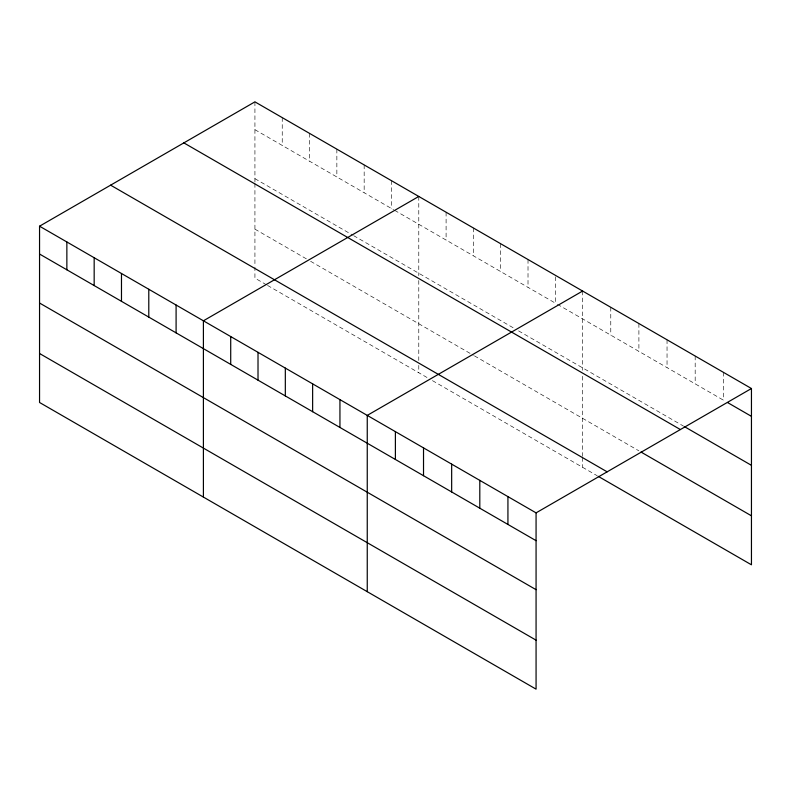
<?xml version="1.0" encoding="UTF-8"?>
<svg xmlns="http://www.w3.org/2000/svg" width="791" height="791" viewBox="0 0 791 791"><rect width="100%" height="100%" fill="white"/><g stroke="black" fill="none" stroke-linecap="round" stroke-linejoin="round"><path stroke-width="0.59" stroke-dasharray="3.96 2.97" d="M254.929 101.851L254.929 182.276M254.929 129.675L393.572 209.724M394.62 210.327L555.322 303.111L555.322 275.288M557.428 304.327L725.396 401.304M254.929 178.667L352.608 235.065M353.656 235.669L514.358 328.453M518.56 330.875L683.711 426.23M254.929 229.143L306.394 258.855M310.596 261.287L473.394 355.278M474.452 355.881L638.901 450.83M266.488 284.809L254.929 278.135L254.929 267.111M267.536 285.413L428.238 378.197M432.44 380.619L597.225 475.757M723.31 372.274L723.31 400.098M695.18 356.029L695.18 383.853M667.04 339.784L667.04 367.607M638.901 323.539L638.901 351.362M610.771 307.294L610.771 335.117M582.631 291.048L582.631 370.267M582.631 376.279L582.631 456.308M582.631 457.534L582.631 467.333M528.012 259.517L528.012 287.341M500.703 243.747L500.703 271.58M473.394 227.986L473.394 255.809M446.094 212.215L446.094 240.049M418.785 196.455L418.785 275.673M418.785 280.479L418.785 360.488M418.785 365.383L418.785 372.739M391.476 180.684L391.476 208.508M364.167 164.914L364.167 192.747M336.857 149.153L336.857 176.976M309.548 133.382L309.548 161.216M282.239 117.622L282.239 145.445M254.929 183.472L254.929 265.885"/><path stroke-width="1.19" d="M39.55 226.196L536.071 512.865L536.071 689.149L39.55 402.481L39.55 226.196L254.929 101.851L751.45 388.519L751.45 564.804L598.263 476.36M418.785 196.455L203.406 320.8L203.406 497.084M582.631 291.048L367.251 415.394L367.251 591.678M536.071 512.865L751.45 388.519M727.483 402.5L751.45 416.343M684.759 426.824L751.45 465.335M183.858 142.884L680.379 429.553M640.987 452.037L751.45 515.811M110.621 185.163L607.142 471.832M39.55 254.03L536.071 540.688M39.55 303.022L536.071 589.681M39.55 353.498L536.071 640.156M507.931 496.619L507.931 524.443M479.801 480.374L479.801 508.198M451.661 464.129L451.661 491.962M423.521 447.884L423.521 475.717M395.391 431.639L395.391 459.472M339.942 399.633L339.942 427.456M312.633 383.862L312.633 411.696M285.324 368.102L285.324 395.925M258.014 352.331L258.014 380.155M230.715 336.57L230.715 364.394M176.096 305.029L176.096 332.863M148.787 289.269L148.787 317.092M121.478 273.498L121.478 301.331M94.169 257.737L94.169 285.561M66.859 241.967L66.859 269.79"/></g></svg>
